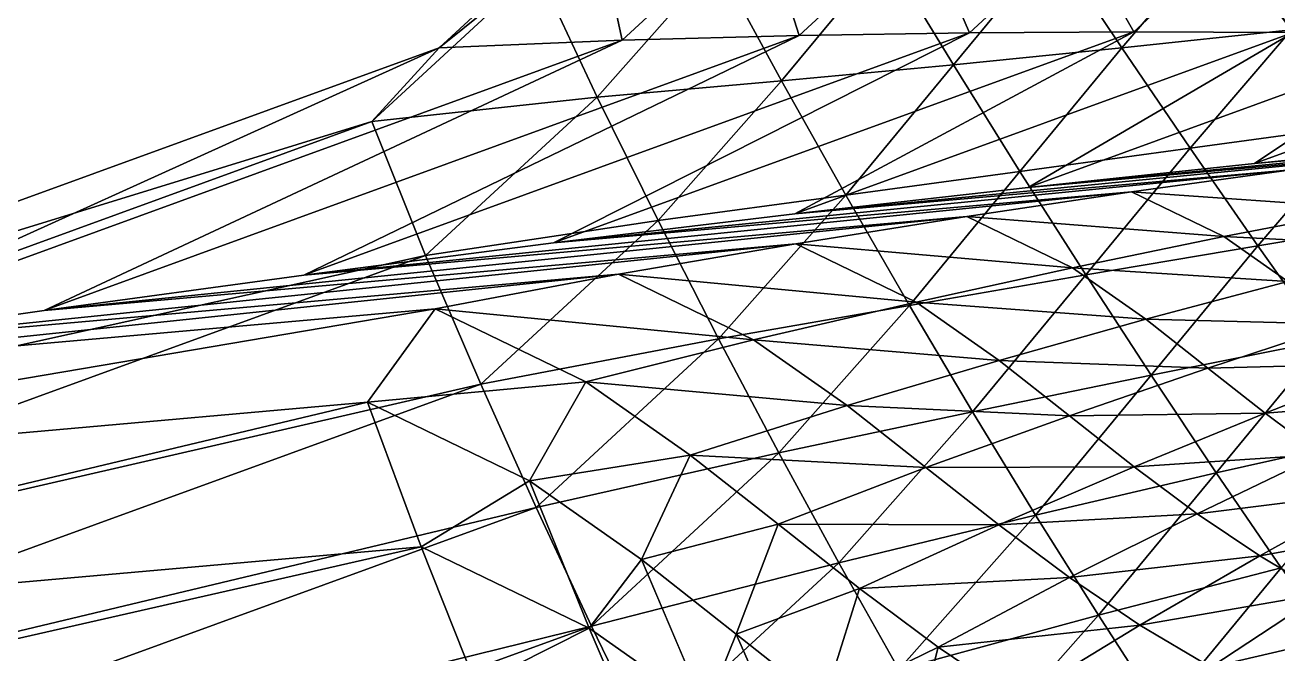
# Model space of a CAD drawing. Extents: x -232 to 179, y -162 to 161.
# Drawn here: x -200.4 to -141.7, y 70.8 to 100.3 of the extents above; entities that cross this region are included whole.
import ezdxf

# ---------------------------------------------------------------- set-up
doc = ezdxf.new("R2010")
doc.units = 0
doc.header["$MEASUREMENT"] = 0

msp = doc.modelspace()

# ---------------------------------------------------------------- linework, layer by layer
for points in [[(-176.42984, 102.93397, -844.0451699999999), (-181.01704, 99.241974, -851.1134), (-173.80943, 105.896576, -851.2545), (-173.80933, 105.896675, -851.2544)], [(-172.44727, 99.59246999999999, -853.424), (-173.80943, 105.896576, -851.2545), (-181.01704, 99.241974, -851.1134), (-181.01694, 99.24207, -851.1133)], [(-173.80943, 105.896576, -851.2545), (-172.44727, 99.59246999999999, -853.424), (-165.98569, 105.55828, -853.5505), (-165.98558, 105.55838, -853.55035)], [(-164.15324, 99.80965, -855.4272), (-165.98569, 105.55828, -853.5505), (-172.44727, 99.59246999999999, -853.424), (-172.44716, 99.59257, -853.4239)], [(-165.98569, 105.55828, -853.5505), (-164.15324, 99.80965, -855.4272), (-158.40388, 105.117874, -855.5397300000001), (-158.40378, 105.11797, -855.5396)], [(-156.16992, 99.94076, -857.20654), (-158.40388, 105.117874, -855.5397300000001), (-164.15324, 99.80965, -855.4272), (-164.15314, 99.80974599999999, -855.42706)], [(-158.40388, 105.117874, -855.5397300000001), (-156.16992, 99.94076, -857.20654), (-151.09987, 104.621796, -857.3057), (-151.09976, 104.621895, -857.3056)], [(-144.388, 104.6537, -798.26666), (-136.36145, 105.2852, -788.0924), (-141.07597, 100.084366, -788.49133), (-141.07587, 100.084465, -788.4912)], [(-148.46176, 99.99058000000001, -858.77795), (-151.09987, 104.621796, -857.3057), (-156.16992, 99.94076, -857.20654), (-156.16982, 99.94086, -857.2064)], [(-152.26064, 104.08323, -808.98926), (-144.388, 104.6537, -798.26666), (-149.02228, 99.2348, -798.8364), (-149.02217, 99.2349, -798.8363)], [(-151.09987, 104.621796, -857.3057), (-148.46176, 99.99058000000001, -858.77795), (-144.04146, 104.07173, -858.8644400000001), (-144.04135, 104.07183, -858.8643)], [(-141.07597, 100.084366, -788.49133), (-149.02228, 99.2348, -798.8364), (-144.388, 104.6537, -798.26666), (-144.3879, 104.6538, -798.2665400000001)], [(-160.07327, 103.61386, -820.24603), (-152.26064, 104.08323, -808.98926), (-156.92175, 98.434296, -809.67737), (-156.92165, 98.434395, -809.67725)], [(-149.02228, 99.2348, -798.8364), (-156.92175, 98.434296, -809.67737), (-152.26064, 104.08323, -808.98926), (-152.26053, 104.08333, -808.98914)], [(-140.99762, 99.9631, -860.1549699999999), (-144.04146, 104.07173, -858.8644400000001), (-148.46176, 99.99058000000001, -858.77795), (-148.46165, 99.99068, -858.7778300000001)], [(-144.04146, 104.07173, -858.8644400000001), (-140.99762, 99.9631, -860.1549699999999), (-137.20041, 103.46896, -860.2293), (-137.2003, 103.46906, -860.2292)], [(-168.0127, 103.262054, -831.9939), (-160.07327, 103.61386, -820.24603), (-164.97083, 97.688614, -820.9632), (-164.97072, 97.68871, -820.9631)], [(-156.92175, 98.434296, -809.67737), (-164.97083, 97.688614, -820.9632), (-160.07327, 103.61386, -820.24603), (-160.07317, 103.61396, -820.2459)], [(-173.61707, 96.93021999999999, -832.5547), (-184.18015, 95.77831, -843.8935), (-176.42984, 102.93397, -844.0451699999999), (-176.42973, 102.93407, -844.0450400000001)], [(-181.01704, 99.241974, -851.1134), (-176.42984, 102.93397, -844.0451699999999), (-184.18015, 95.77831, -843.8935), (-184.18004, 95.77841, -843.8934)], [(-176.42984, 102.93397, -844.0451699999999), (-168.0127, 103.262054, -831.9939), (-173.61707, 96.93021999999999, -832.5547), (-173.61696, 96.93032, -832.55457)], [(-164.97083, 97.688614, -820.9632), (-173.61707, 96.93021999999999, -832.5547), (-168.0127, 103.262054, -831.9939), (-168.01259, 103.26215, -831.9938)], [(-172.44727, 99.59246999999999, -853.424), (-199.52457, 86.93721, -843.2738), (-164.15324, 99.80965, -855.4272), (-164.15314, 99.80974599999999, -855.42706)], [(-164.15324, 99.80965, -855.4272), (-187.36198, 88.58925, -846.48914), (-156.16992, 99.94076, -857.20654), (-156.16982, 99.94086, -857.2064)], [(-175.6565, 90.093796, -849.43396), (-156.16992, 99.94076, -857.20654), (-187.36198, 88.58925, -846.48914), (-187.36188, 88.58935, -846.4889999999999)], [(-156.16992, 99.94076, -857.20654), (-175.6565, 90.093796, -849.43396), (-148.46176, 99.99058000000001, -858.77795), (-148.46165, 99.99068, -858.7778300000001)], [(-164.35889, 91.461395, -852.1282), (-148.46176, 99.99058000000001, -858.77795), (-175.6565, 90.093796, -849.43396), (-175.65639, 90.09389499999999, -849.43384)], [(-148.46176, 99.99058000000001, -858.77795), (-164.35889, 91.461395, -852.1282), (-140.99762, 99.9631, -860.1549699999999), (-140.99751, 99.963196, -860.15485)], [(-153.42606, 92.70118000000001, -854.5888699999999), (-140.99762, 99.9631, -860.1549699999999), (-164.35889, 91.461395, -852.1282), (-164.35878, 91.46149399999999, -852.12805)], [(-140.99762, 99.9631, -860.1549699999999), (-153.42606, 92.70118000000001, -854.5888699999999), (-133.7501, 99.8617, -861.3493699999999), (-133.75, 99.8618, -861.34924)], [(-142.82004, 93.82106, -856.8309300000001), (-133.7501, 99.8617, -861.3493699999999), (-153.42606, 92.70118000000001, -854.5888699999999), (-153.42595, 92.70128000000001, -854.58875)], [(-149.02228, 99.2348, -798.8364), (-141.07597, 100.084366, -788.49133), (-145.82144, 94.53546999999999, -789.0747700000001), (-145.82133, 94.53556999999999, -789.07465)], [(-137.80109, 95.637314, -779.0692), (-145.82144, 94.53546999999999, -789.0747700000001), (-141.07597, 100.084366, -788.49133), (-141.07587, 100.084465, -788.4912)], [(-133.7501, 99.8617, -861.3493699999999), (-142.82004, 93.82106, -856.8309300000001), (-126.69516, 99.68928000000001, -862.37134), (-126.69506, 99.68938, -862.3712)], [(-184.18015, 95.77831, -843.8935), (-225.35995, 83.10457, -835.8775), (-181.01704, 99.241974, -851.1134), (-181.01694, 99.24207, -851.1133)], [(-212.20045, 85.125374, -839.7651), (-181.01704, 99.241974, -851.1134), (-225.35995, 83.10457, -835.8775), (-225.35985, 83.10467, -835.8774)], [(-181.01704, 99.241974, -851.1134), (-212.20045, 85.125374, -839.7651), (-172.44727, 99.59246999999999, -853.424), (-172.44716, 99.59257, -853.4239)], [(-199.52457, 86.93721, -843.2738), (-172.44727, 99.59246999999999, -853.424), (-212.20045, 85.125374, -839.7651), (-212.20035, 85.12546999999999, -839.76495)], [(-187.36198, 88.58925, -846.48914), (-164.15324, 99.80965, -855.4272), (-199.52457, 86.93721, -843.2738), (-199.52446, 86.93731, -843.2737)], [(-156.92175, 98.434296, -809.67737), (-149.02228, 99.2348, -798.8364), (-153.80753, 93.43545, -799.5429), (-153.80742, 93.43555, -799.5428)], [(-145.82144, 94.53546999999999, -789.0747700000001), (-153.80753, 93.43545, -799.5429), (-149.02228, 99.2348, -798.8364), (-149.02217, 99.2349, -798.8363)], [(-132.50726, 94.827965, -858.86725), (-126.69516, 99.68928000000001, -862.37134), (-142.82004, 93.82106, -856.8309300000001), (-142.81993, 93.82115999999999, -856.8308)], [(-164.97083, 97.688614, -820.9632), (-156.92175, 98.434296, -809.67737), (-161.9645, 92.3334, -810.4158), (-161.96439, 92.333496, -810.41565)], [(-153.80753, 93.43545, -799.5429), (-161.9645, 92.3334, -810.4158), (-156.92175, 98.434296, -809.67737), (-156.92165, 98.434395, -809.67725)], [(-173.61707, 96.93021999999999, -832.5547), (-164.97083, 97.688614, -820.9632), (-170.76088, 91.14699, -821.54254), (-170.76077, 91.14709, -821.5424)], [(-161.9645, 92.3334, -810.4158), (-170.76088, 91.14699, -821.54254), (-164.97083, 97.688614, -820.9632), (-164.97072, 97.68871, -820.9631)], [(-184.18015, 95.77831, -843.8935), (-173.61707, 96.93021999999999, -832.5547), (-181.65913, 89.50519, -832.3973), (-181.65903, 89.50529, -832.39716)], [(-170.76088, 91.14699, -821.54254), (-181.65913, 89.50519, -832.3973), (-173.61707, 96.93021999999999, -832.5547), (-173.61696, 96.93032, -832.55457)], [(-181.65913, 89.50519, -832.3973), (-231.86182, 78.42586, -827.5104), (-184.18015, 95.77831, -843.8935), (-184.18004, 95.77841, -843.8934)], [(-225.35995, 83.10457, -835.8775), (-184.18015, 95.77831, -843.8935), (-231.86182, 78.42586, -827.5104), (-231.86171, 78.42596, -827.51025)], [(-142.82004, 93.82106999999999, -856.8309), (-119.86423, 95.94715, -865.22833), (-132.50726, 94.827965, -858.86725), (-132.50716, 94.828064, -858.8671)], [(-119.86423, 95.94715, -865.22833), (-142.82004, 93.82106999999999, -856.8309), (-126.762276, 95.24253, -864.9100300000001), (-126.76218, 95.24263, -864.9099)], [(-153.42606, 92.70119, -854.5888699999999), (-126.762276, 95.24253, -864.9100300000001), (-142.82004, 93.82106999999999, -856.8309), (-142.81993, 93.82117, -856.83075)], [(-126.762276, 95.24253, -864.9100300000001), (-153.42606, 92.70119, -854.5888699999999), (-133.832, 94.43569000000001, -864.44714), (-133.8319, 94.43579, -864.447)], [(-145.82144, 94.53546999999999, -789.0747700000001), (-137.80109, 95.637314, -779.0692), (-142.64935, 89.96819, -779.6653), (-142.64925, 89.96829, -779.66516)], [(-134.55501, 91.29819499999999, -769.9659), (-142.64935, 89.96819, -779.6653), (-137.80109, 95.637314, -779.0692), (-137.80098, 95.63741, -779.0691)], [(-153.80753, 93.43545, -799.5429), (-145.82144, 94.53546999999999, -789.0747700000001), (-150.7215, 88.59698, -789.7982), (-150.72139, 88.59708, -789.7981)], [(-142.64935, 89.96819, -779.6653), (-150.7215, 88.59698, -789.7982), (-145.82144, 94.53546999999999, -789.0747700000001), (-145.82133, 94.53556999999999, -789.07465)], [(-164.35889, 91.46141, -852.1282), (-133.832, 94.43569000000001, -864.44714), (-153.42606, 92.70119, -854.5888699999999), (-153.42595, 92.70129, -854.58875)], [(-133.832, 94.43569000000001, -864.44714), (-164.35889, 91.46141, -852.1282), (-141.09485, 93.52078, -863.8330000000001), (-141.09474, 93.52088, -863.8329)], [(-175.6565, 90.0938, -849.43396), (-141.09485, 93.52078, -863.8330000000001), (-164.35889, 91.46141, -852.1282), (-164.35878, 91.46151, -852.12805)], [(-141.09485, 93.52078, -863.8330000000001), (-175.6565, 90.0938, -849.43396), (-148.57495, 92.49110999999999, -863.05945), (-148.57484, 92.49121, -863.0593)], [(-161.9645, 92.3334, -810.4158), (-153.80753, 93.43545, -799.5429), (-158.98453, 87.17209, -800.3009599999999), (-158.98442, 87.17219, -800.30084)], [(-150.7215, 88.59698, -789.7982), (-158.98453, 87.17209, -800.3009599999999), (-153.80753, 93.43545, -799.5429), (-153.80742, 93.43555, -799.5428)], [(-148.57495, 92.49110999999999, -863.05945), (-137.3778, 91.71698, -866.9386), (-141.09485, 93.52078, -863.8330000000001), (-141.09474, 93.52088, -863.8329)], [(-187.36198, 88.589264, -846.48914), (-148.57495, 92.49110999999999, -863.05945), (-175.6565, 90.0938, -849.43396), (-175.65639, 90.0939, -849.43384)], [(-148.57495, 92.49110999999999, -863.05945), (-187.36198, 88.589264, -846.48914), (-156.29974, 91.33894000000001, -862.1174), (-156.29964, 91.33904, -862.11725)], [(-170.76088, 91.14699, -821.54254), (-161.9645, 92.3334, -810.4158), (-167.92621, 85.59785, -811.0123), (-167.9261, 85.597946, -811.0122)], [(-158.98453, 87.17209, -800.3009599999999), (-167.92621, 85.59785, -811.0123), (-161.9645, 92.3334, -810.4158), (-161.96439, 92.333496, -810.41565)], [(-156.29974, 91.33894000000001, -862.1174), (-144.24799, 90.39131, -866.67474), (-148.57495, 92.49110999999999, -863.05945), (-148.57484, 92.49121, -863.0593)], [(-137.3778, 91.71698, -866.9386), (-148.57495, 92.49110999999999, -863.05945), (-144.24799, 90.39131, -866.67474), (-144.24788, 90.39141, -866.6746)], [(-144.24799, 90.39131, -866.67474), (-134.80403, 89.90966999999999, -869.4125), (-137.3778, 91.71698, -866.9386), (-137.3777, 91.71708000000001, -866.9385)], [(-199.52457, 86.937225, -843.2738), (-156.29974, 91.33894000000001, -862.1174), (-187.36198, 88.589264, -846.48914), (-187.36188, 88.58936, -846.4889999999999)], [(-156.29974, 91.33894000000001, -862.1174), (-199.52457, 86.937225, -843.2738), (-164.30046, 90.05533, -860.99603), (-164.30035, 90.05543, -860.9959)], [(-181.65913, 89.50519, -832.3973), (-170.76088, 91.14699, -821.54254), (-179.06941, 83.47594000000001, -821.37994), (-179.0693, 83.476036, -821.3798)], [(-167.92621, 85.59785, -811.0123), (-179.06941, 83.47594000000001, -821.37994), (-170.76088, 91.14699, -821.54254), (-170.76077, 91.14709, -821.5424)], [(-164.30046, 90.05533, -860.99603), (-151.33675, 88.9305, -866.26404), (-156.29974, 91.33894000000001, -862.1174), (-156.29964, 91.33904, -862.11725)], [(-144.24799, 90.39131, -866.67474), (-156.29974, 91.33894000000001, -862.1174), (-151.33675, 88.9305, -866.26404), (-151.33664, 88.930595, -866.2639)], [(-142.64935, 89.96819, -779.6653), (-134.55501, 91.29819499999999, -769.9659), (-139.49829, 85.517975, -770.57367), (-139.49818, 85.518074, -770.57355)], [(-212.20045, 85.1254, -839.7651), (-164.30046, 90.05533, -860.99603), (-199.52457, 86.937225, -843.2738), (-199.52446, 86.937325, -843.2737)], [(-164.30046, 90.05533, -860.99603), (-212.20045, 85.1254, -839.7651), (-172.61273, 88.62977, -859.6827400000001), (-172.61263, 88.62987, -859.6826)], [(-172.61273, 88.62977, -859.6827400000001), (-158.6725, 87.32419, -865.6983), (-164.30046, 90.05533, -860.99603), (-164.30035, 90.05543, -860.9959)], [(-151.33675, 88.9305, -866.26404), (-164.30046, 90.05533, -860.99603), (-158.6725, 87.32419, -865.6983), (-158.6724, 87.32429, -865.6982)], [(-151.33675, 88.9305, -866.26404), (-141.25185, 88.28744, -869.5545699999999), (-144.24799, 90.39131, -866.67474), (-144.24788, 90.39141, -866.6746)], [(-150.7215, 88.59698, -789.7982), (-142.64935, 89.96819, -779.6653), (-147.65556, 83.90105, -780.4044), (-147.65546, 83.901146, -780.4043)], [(-139.49829, 85.517975, -770.57367), (-147.65556, 83.90105, -780.4044), (-142.64935, 89.96819, -779.6653), (-142.64925, 89.96829, -779.66516)], [(-134.80403, 89.90966999999999, -869.4125), (-144.24799, 90.39131, -866.67474), (-141.25185, 88.28744, -869.5545699999999), (-141.25174, 88.28754, -869.55444)], [(-231.86182, 78.42586, -827.5104), (-181.65913, 89.50519, -832.3973), (-231.13582, 71.49948, -815.3974), (-231.13571, 71.49958000000001, -815.3973)], [(-179.06941, 83.47594000000001, -821.37994), (-231.13582, 71.49948, -815.3974), (-181.65913, 89.50519, -832.3973), (-181.65903, 89.50529, -832.39716)], [(-158.6725, 87.32419, -865.6983), (-147.90022, 86.51738, -869.56714), (-151.33675, 88.9305, -866.26404), (-151.33664, 88.930595, -866.2639)], [(-141.25185, 88.28744, -869.5545699999999), (-151.33675, 88.9305, -866.26404), (-147.90022, 86.51738, -869.56714), (-147.90012, 86.51748, -869.567)], [(-225.35995, 83.10459, -835.8775), (-172.61273, 88.62977, -859.6827400000001), (-212.20045, 85.1254, -839.7651), (-212.20035, 85.125496, -839.76495)], [(-172.61273, 88.62977, -859.6827400000001), (-225.35995, 83.10459, -835.8775), (-181.20161, 87.013565, -858.0948), (-181.2015, 87.013664, -858.09467)], [(-181.20161, 87.013565, -858.0948), (-166.28757, 85.56029000000001, -864.9675), (-172.61273, 88.62977, -859.6827400000001), (-172.61263, 88.62987, -859.6826)], [(-158.6725, 87.32419, -865.6983), (-172.61273, 88.62977, -859.6827400000001), (-166.28757, 85.56029000000001, -864.9675), (-166.28746, 85.56039, -864.9674)], [(-158.98453, 87.17209, -800.3009599999999), (-150.7215, 88.59698, -789.7982), (-156.0227, 82.18334, -790.5744599999999), (-156.0226, 82.18344, -790.57434)], [(-147.65556, 83.90105, -780.4044), (-156.0227, 82.18334, -790.5744599999999), (-150.7215, 88.59698, -789.7982), (-150.72139, 88.59708, -789.7981)], [(-147.90022, 86.51738, -869.56714), (-138.72389, 86.29789, -872.1085), (-141.25185, 88.28744, -869.5545699999999), (-141.25174, 88.28754, -869.55444)], [(-231.86182, 78.42588, -827.5104), (-181.20161, 87.013565, -858.0948), (-225.35995, 83.10459, -835.8775), (-225.35985, 83.10469, -835.8774)], [(-181.20161, 87.013565, -858.0948), (-231.86182, 78.42588, -827.5104), (-184.3786, 82.62918, -851.4005), (-184.3785, 82.62928000000001, -851.4004)], [(-184.3786, 82.62918, -851.4005), (-174.14618, 83.58969, -863.98975), (-181.20161, 87.013565, -858.0948), (-181.2015, 87.013664, -858.09467)], [(-166.28757, 85.56029000000001, -864.9675), (-181.20161, 87.013565, -858.0948), (-174.14618, 83.58969, -863.98975), (-174.14607, 83.58979000000001, -863.9896)], [(-167.92621, 85.59785, -811.0123), (-158.98453, 87.17209, -800.3009599999999), (-165.105, 80.25718, -800.9134), (-165.10489, 80.25728000000001, -800.91327)], [(-166.28757, 85.56029000000001, -864.9675), (-154.77553, 84.58774, -869.444), (-158.6725, 87.32419, -865.6983), (-158.6724, 87.32429, -865.6982)], [(-156.0227, 82.18334, -790.5744599999999), (-165.105, 80.25718, -800.9134), (-158.98453, 87.17209, -800.3009599999999), (-158.98442, 87.17219, -800.30084)], [(-147.90022, 86.51738, -869.56714), (-158.6725, 87.32419, -865.6983), (-154.77553, 84.58774, -869.444), (-154.77542, 84.58784, -869.44385)], [(-154.77553, 84.58774, -869.444), (-145.00067, 84.23538, -872.4966), (-147.90022, 86.51738, -869.56714), (-147.90012, 86.51748, -869.567)], [(-138.72389, 86.29789, -872.1085), (-147.90022, 86.51738, -869.56714), (-145.00067, 84.23538, -872.4966), (-145.00056, 84.23548000000001, -872.49646)], [(-145.00067, 84.23538, -872.4966), (-136.38736, 84.45384, -874.4721699999999), (-138.72389, 86.29789, -872.1085), (-138.72379, 86.29799, -872.1084)], [(-179.06941, 83.47594000000001, -821.37994), (-167.92621, 85.59785, -811.0123), (-176.48105, 77.69939000000001, -810.8449), (-176.48094, 77.699486, -810.8448)], [(-165.105, 80.25718, -800.9134), (-176.48105, 77.69939000000001, -810.8449), (-167.92621, 85.59785, -811.0123), (-167.9261, 85.597946, -811.0122)], [(-174.14618, 83.58969, -863.98975), (-161.90784, 82.48485, -869.17725), (-166.28757, 85.56029000000001, -864.9675), (-166.28746, 85.56039, -864.9674)], [(-154.77553, 84.58774, -869.444), (-166.28757, 85.56029000000001, -864.9675), (-161.90784, 82.48485, -869.17725), (-161.90773, 82.48495, -869.1771)], [(-147.65556, 83.90105, -780.4044), (-139.49829, 85.517975, -770.57367), (-144.6026, 79.331924, -771.3272), (-144.6025, 79.33202, -771.3271)], [(-136.3612, 81.17152, -761.76965), (-144.6026, 79.331924, -771.3272), (-139.49829, 85.517975, -770.57367), (-139.49818, 85.518074, -770.57355)], [(-161.90784, 82.48485, -869.17725), (-151.48749, 82, -872.7659), (-154.77553, 84.58774, -869.444), (-154.77542, 84.58784, -869.44385)], [(-145.00067, 84.23538, -872.4966), (-154.77553, 84.58774, -869.444), (-151.48749, 82, -872.7659), (-151.48738, 82.0001, -872.7658)], [(-151.48749, 82, -872.7659), (-142.32071, 82.120285, -875.2076400000001), (-145.00067, 84.23538, -872.4966), (-145.00056, 84.23548000000001, -872.49646)], [(-136.38736, 84.45384, -874.4721699999999), (-145.00067, 84.23538, -872.4966), (-142.32071, 82.120285, -875.2076400000001), (-142.3206, 82.120384, -875.2075)], [(-142.32071, 82.120285, -875.2076400000001), (-134.12155, 82.76805, -876.7049), (-136.38736, 84.45384, -874.4721699999999), (-136.38725, 84.45394, -874.47205)], [(-231.13582, 71.49948, -815.3974), (-179.06941, 83.47594000000001, -821.37994), (-230.1854, 64.87366, -803.81683), (-230.18529, 64.87376, -803.8167)], [(-176.48105, 77.69939000000001, -810.8449), (-230.1854, 64.87366, -803.81683), (-179.06941, 83.47594000000001, -821.37994), (-179.0693, 83.476036, -821.3798)], [(-174.14618, 83.58969, -863.98975), (-184.3786, 82.62918, -851.4005), (-176.79193, 78.94751, -857.73926), (-176.79182, 78.94761, -857.73914)], [(-176.79193, 78.94751, -857.73926), (-169.26077, 80.15918, -868.6854), (-174.14618, 83.58969, -863.98975), (-174.14607, 83.58979000000001, -863.9896)], [(-161.90784, 82.48485, -869.17725), (-174.14618, 83.58969, -863.98975), (-169.26077, 80.15918, -868.6854), (-169.26067, 80.15928000000001, -868.6853)], [(-156.0227, 82.18334, -790.5744599999999), (-147.65556, 83.90105, -780.4044), (-153.07164, 77.34845, -781.19745), (-153.07153, 77.34855, -781.1973)], [(-144.6026, 79.331924, -771.3272), (-153.07164, 77.34845, -781.19745), (-147.65556, 83.90105, -780.4044), (-147.65546, 83.901146, -780.4043)], [(-231.13582, 71.499504, -815.3974), (-184.3786, 82.62918, -851.4005), (-231.86182, 78.42588, -827.5104), (-231.86171, 78.42598000000001, -827.51025)], [(-184.3786, 82.62918, -851.4005), (-231.13582, 71.499504, -815.3974), (-181.86508, 75.86104, -840.1869), (-181.86497, 75.86114, -840.1867699999999)], [(-181.86508, 75.86104, -840.1869), (-176.79193, 78.94751, -857.73926), (-184.3786, 82.62918, -851.4005), (-184.3785, 82.62928000000001, -851.4004)], [(-169.26077, 80.15918, -868.6854), (-158.21246, 79.57654000000001, -872.9107), (-161.90784, 82.48485, -869.17725), (-161.90773, 82.48495, -869.1771)], [(-151.48749, 82, -872.7659), (-161.90784, 82.48485, -869.17725), (-158.21246, 79.57654000000001, -872.9107), (-158.21236, 79.57664, -872.9106)], [(-134.12155, 82.76805, -876.7049), (-142.32071, 82.120285, -875.2076400000001), (-139.72183, 80.18670999999999, -877.76855), (-139.72173, 80.186806, -877.7684300000001)], [(-165.105, 80.25718, -800.9134), (-156.0227, 82.18334, -790.5744599999999), (-162.29001, 75.10253, -791.2016), (-162.2899, 75.10263, -791.2015)], [(-153.07164, 77.34845, -781.19745), (-162.29001, 75.10253, -791.2016), (-156.0227, 82.18334, -790.5744599999999), (-156.0226, 82.18344, -790.57434)], [(-158.21246, 79.57654000000001, -872.9107), (-148.44846, 79.6015, -875.8402), (-151.48749, 82, -872.7659), (-151.48738, 82.0001, -872.7658)], [(-142.32071, 82.120285, -875.2076400000001), (-151.48749, 82, -872.7659), (-148.44846, 79.6015, -875.8402), (-148.44835, 79.6016, -875.8401)], [(-148.44846, 79.6015, -875.8402), (-139.72183, 80.18670999999999, -877.76855), (-142.32071, 82.120285, -875.2076400000001), (-142.3206, 82.120384, -875.2075)], [(-144.6026, 79.331924, -771.3272), (-136.3612, 81.17152, -761.76965), (-141.55608, 74.87573, -762.5366), (-141.55597, 74.87583000000001, -762.5365)], [(-169.26077, 80.15918, -868.6854), (-176.79193, 78.94751, -857.73926), (-171.5387, 75.2587, -862.7886), (-171.53859, 75.2588, -862.78845)], [(-176.48105, 77.69939000000001, -810.8449), (-165.105, 80.25718, -800.9134), (-173.88763, 72.14839, -800.7415), (-173.88753, 72.14849, -800.7414)], [(-162.29001, 75.10253, -791.2016), (-173.88763, 72.14839, -800.7415), (-165.105, 80.25718, -800.9134), (-165.10489, 80.25728000000001, -800.91327)], [(-171.5387, 75.2587, -862.7886), (-165.13876, 76.91508499999999, -872.85), (-169.26077, 80.15918, -868.6854), (-169.26067, 80.15928000000001, -868.6853)], [(-158.21246, 79.57654000000001, -872.9107), (-169.26077, 80.15918, -868.6854), (-165.13876, 76.91508499999999, -872.85), (-165.13866, 76.915184, -872.84985)], [(-139.72183, 80.18670999999999, -877.76855), (-148.44846, 79.6015, -875.8402), (-145.50137, 77.40885, -878.7442), (-145.50127, 77.40895, -878.7441)], [(-145.50137, 77.40885, -878.7442), (-137.13458, 78.442764, -880.2131300000001), (-139.72183, 80.18670999999999, -877.76855), (-139.72173, 80.186806, -877.7684300000001)], [(-165.13876, 76.91508499999999, -872.85), (-154.79694, 76.88091, -876.3658), (-158.21246, 79.57654000000001, -872.9107), (-158.21236, 79.57664, -872.9106)], [(-148.44846, 79.6015, -875.8402), (-158.21246, 79.57654000000001, -872.9107), (-154.79694, 76.88091, -876.3658), (-154.79683, 76.88101, -876.3656599999999)], [(-154.79694, 76.88091, -876.3658), (-145.50137, 77.40885, -878.7442), (-148.44846, 79.6015, -875.8402), (-148.44835, 79.6016, -875.8401)], [(-153.07164, 77.34845, -781.19745), (-144.6026, 79.331924, -771.3272), (-150.12482, 72.65093, -772.13586), (-150.12471, 72.65103, -772.13574)], [(-141.55608, 74.87573, -762.5366), (-150.12482, 72.65093, -772.13586), (-144.6026, 79.331924, -771.3272), (-144.6025, 79.33202, -771.3271)], [(-176.79193, 78.94751, -857.73926), (-181.86508, 75.86104, -840.1869), (-173.9928, 72.04077, -846.7643400000001), (-173.99269, 72.04087, -846.7642)], [(-173.9928, 72.04077, -846.7643400000001), (-171.5387, 75.2587, -862.7886), (-176.79193, 78.94751, -857.73926), (-176.79182, 78.94761, -857.73914)], [(-137.13458, 78.442764, -880.2131300000001), (-145.50137, 77.40885, -878.7442), (-142.56747, 75.43126, -881.51636), (-142.56737, 75.43136, -881.51624)], [(-142.56747, 75.43126, -881.51636), (-134.52205, 76.89407, -882.5587), (-137.13458, 78.442764, -880.2131300000001), (-137.13448, 78.44286, -880.2130000000001)], [(-230.1854, 64.87366, -803.81683), (-176.48105, 77.69939000000001, -810.8449), (-229.11238, 58.54564, -792.7611), (-229.11227, 58.54574, -792.7610000000001)], [(-173.88763, 72.14839, -800.7415), (-229.11238, 58.54564, -792.7611), (-176.48105, 77.69939000000001, -810.8449), (-176.48094, 77.699486, -810.8448)], [(-165.13876, 76.91508499999999, -872.85), (-171.5387, 75.2587, -862.7886), (-167.1063, 71.77034, -867.26666), (-167.10619, 71.77044000000001, -867.2665400000001)], [(-167.1063, 71.77034, -867.26666), (-161.32889, 73.90823, -876.704), (-165.13876, 76.91508499999999, -872.85), (-165.13866, 76.915184, -872.84985)], [(-154.79694, 76.88091, -876.3658), (-165.13876, 76.91508499999999, -872.85), (-161.32889, 73.90823, -876.704), (-161.32878, 73.90833, -876.70386)], [(-162.29001, 75.10253, -791.2016), (-153.07164, 77.34845, -781.19745), (-159.47473, 70.11423, -781.8382), (-159.47462, 70.11433000000001, -781.8381)], [(-150.12482, 72.65093, -772.13586), (-159.47473, 70.11423, -781.8382), (-153.07164, 77.34845, -781.19745), (-153.07153, 77.34855, -781.1973)], [(-145.50137, 77.40885, -878.7442), (-154.79694, 76.88091, -876.3658), (-151.48477, 74.41663, -879.6296), (-151.48466, 74.41673, -879.62946)], [(-151.48477, 74.41663, -879.6296), (-142.56747, 75.43126, -881.51636), (-145.50137, 77.40885, -878.7442), (-145.50127, 77.40895, -878.7441)], [(-161.32889, 73.90823, -876.704), (-151.48477, 74.41663, -879.6296), (-154.79694, 76.88091, -876.3658), (-154.79683, 76.88101, -876.3656599999999)], [(-134.52205, 76.89407, -882.5587), (-142.56747, 75.43126, -881.51636), (-139.60487, 73.675064, -884.17615), (-139.60477, 73.67515999999999, -884.176)], [(-230.1854, 64.87368000000001, -803.8168), (-181.86508, 75.86104, -840.1869), (-231.13582, 71.499504, -815.3974), (-231.13571, 71.4996, -815.3973)], [(-181.86508, 75.86104, -840.1869), (-230.1854, 64.87368000000001, -803.8168), (-179.28217, 69.37971999999999, -829.4276), (-179.28206, 69.37982, -829.4275)], [(-179.28217, 69.37971999999999, -829.4276), (-173.9928, 72.04077, -846.7643400000001), (-181.86508, 75.86104, -840.1869), (-181.86497, 75.86114, -840.1867699999999)], [(-171.5387, 75.2587, -862.7886), (-173.9928, 72.04077, -846.7643400000001), (-168.54178, 68.21309000000001, -852.00366), (-168.54167, 68.21319, -852.00354)], [(-168.54178, 68.21309000000001, -852.00366), (-167.1063, 71.77034, -867.26666), (-171.5387, 75.2587, -862.7886), (-171.53859, 75.2588, -862.78845)], [(-142.56747, 75.43126, -881.51636), (-151.48477, 74.41663, -879.6296), (-148.18742, 72.19405, -882.7451), (-148.18732, 72.19415, -882.745)], [(-148.18742, 72.19405, -882.7451), (-139.60487, 73.675064, -884.17615), (-142.56747, 75.43126, -881.51636), (-142.56737, 75.43136, -881.51624)], [(-173.88763, 72.14839, -800.7415), (-162.29001, 75.10253, -791.2016), (-171.28336, 66.7992, -791.0256), (-171.28325, 66.7993, -791.02545)], [(-159.47473, 70.11423, -781.8382), (-171.28336, 66.7992, -791.0256), (-162.29001, 75.10253, -791.2016), (-162.2899, 75.10263, -791.2015)], [(-150.12482, 72.65093, -772.13586), (-141.55608, 74.87573, -762.5366), (-147.17625, 68.07621999999999, -763.35956), (-147.17615, 68.07632, -763.3594400000001)], [(-138.51007, 70.520004, -754.00555), (-147.17625, 68.07621999999999, -763.35956), (-141.55608, 74.87573, -762.5366), (-141.55597, 74.87583000000001, -762.5365)], [(-151.48477, 74.41663, -879.6296), (-161.32889, 73.90823, -876.704), (-157.63431, 71.15944, -880.3446), (-157.6342, 71.15954, -880.3445)], [(-157.63431, 71.15944, -880.3446), (-148.18742, 72.19405, -882.7451), (-151.48477, 74.41663, -879.6296), (-151.48466, 74.41673, -879.62946)], [(-161.32889, 73.90823, -876.704), (-167.1063, 71.77034, -867.26666), (-163.00958, 68.537094, -871.4109), (-163.00948, 68.53719, -871.41077)], [(-163.00958, 68.537094, -871.4109), (-157.63431, 71.15944, -880.3446), (-161.32889, 73.90823, -876.704), (-161.32878, 73.90833, -876.70386)], [(-139.60487, 73.675064, -884.17615), (-148.18742, 72.19405, -882.7451), (-144.85783, 70.22029, -885.7345), (-144.85773, 70.22039000000001, -885.7344)], [(-144.85783, 70.22029, -885.7345), (-136.59146, 72.14514, -886.7331), (-139.60487, 73.675064, -884.17615), (-139.60477, 73.67515999999999, -884.176)], [(-159.47473, 70.11423, -781.8382), (-150.12482, 72.65093, -772.13586), (-156.6534, 65.27494, -772.7891), (-156.65329, 65.27504, -772.789)], [(-147.17625, 68.07621999999999, -763.35956), (-156.6534, 65.27494, -772.7891), (-150.12482, 72.65093, -772.13586), (-150.12471, 72.65103, -772.13574)], [(-229.11238, 58.54564, -792.7611), (-173.88763, 72.14839, -800.7415), (-227.92046, 52.48461500000001, -782.17615), (-227.92035, 52.484715, -782.176)], [(-171.28336, 66.7992, -791.0256), (-227.92046, 52.48461500000001, -782.17615), (-173.88763, 72.14839, -800.7415), (-173.88753, 72.14849, -800.7414)], [(-173.9928, 72.04077, -846.7643400000001), (-179.28217, 69.37971999999999, -829.4276), (-171.14906, 65.432884, -836.2230000000001), (-171.14896, 65.43298, -836.2229)], [(-171.14906, 65.432884, -836.2230000000001), (-168.54178, 68.21309000000001, -852.00366), (-173.9928, 72.04077, -846.7643400000001), (-173.99269, 72.04087, -846.7642)], [(-167.1063, 71.77034, -867.26666), (-168.54178, 68.21309000000001, -852.00366), (-163.94254, 64.593414, -856.6503), (-163.94243, 64.59351, -856.6502)], [(-163.94254, 64.593414, -856.6503), (-163.00958, 68.537094, -871.4109), (-167.1063, 71.77034, -867.26666), (-167.10619, 71.77044000000001, -867.2665400000001)], [(-148.18742, 72.19405, -882.7451), (-157.63431, 71.15944, -880.3446), (-153.95627, 68.68025, -883.8199), (-153.95616, 68.68035, -883.81976)], [(-153.95627, 68.68025, -883.8199), (-144.85783, 70.22029, -885.7345), (-148.18742, 72.19405, -882.7451), (-148.18732, 72.19415, -882.745)], [(-136.59146, 72.14514, -886.7331), (-144.85783, 70.22029, -885.7345), (-141.4711, 68.50085, -888.60815), (-141.471, 68.500946, -888.6080300000001)], [(-157.63431, 71.15944, -880.3446), (-163.00958, 68.537094, -871.4109), (-159.03683, 65.58133000000001, -875.32556), (-159.03673, 65.58143000000001, -875.3254400000001)], [(-159.03683, 65.58133000000001, -875.32556), (-153.95627, 68.68025, -883.8199), (-157.63431, 71.15944, -880.3446), (-157.6342, 71.15954, -880.3445)]]:
    msp.add_3dface(points)

doc.saveas('drawing.dxf')
